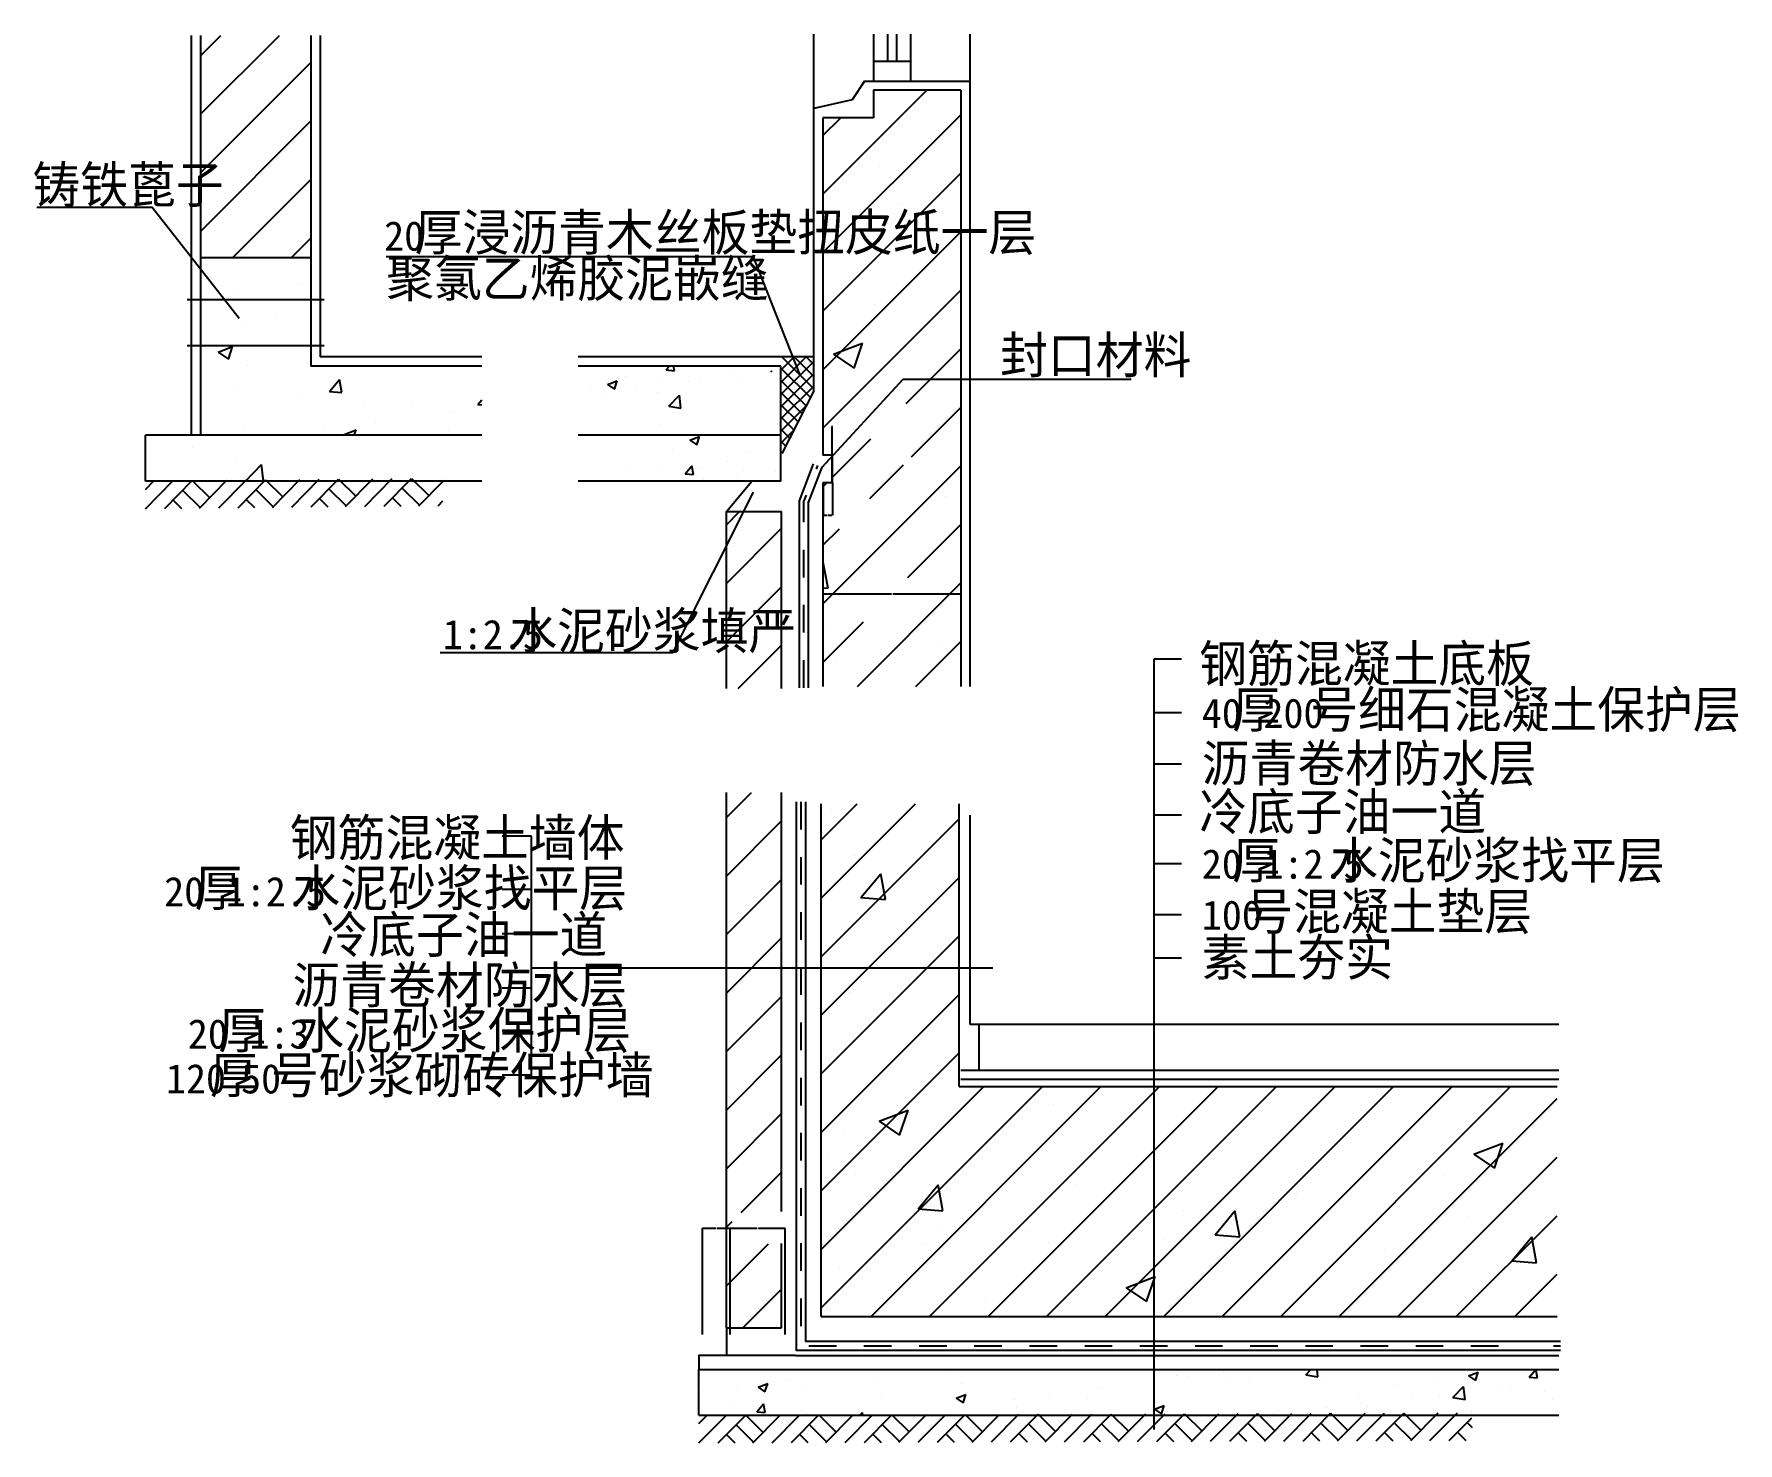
# Model space of a CAD drawing. Header units: metres. Extents: x 10698 to 15223, y 3768 to 8987.
# Drawn here: x 11376 to 15082, y 3768 to 6832 of the extents above; entities that cross this region are included whole.
import ezdxf

# ---------------------------------------------------------------- set-up
doc = ezdxf.new("R2010")
doc.units = ezdxf.units.M
for name, color, linetype in [('ZZ-1', 255, 'Continuous'), ('ZZ-11', 6, 'Continuous'), ('ZZ-2', 2, 'Continuous'), ('ZZ-3', 3, 'Continuous'), ('ZZ-5', 6, 'Continuous'), ('ZZ-6', 7, 'Continuous'), ('ZZ-7', 7, 'Continuous')]:
    doc.layers.add(name, color=color, linetype=linetype)
doc.dimstyles.get("Standard").update_dxf_attribs({"dimtxt": 2.5, "dimasz": 2.5, "dimexe": 1.25, "dimexo": 0.625, "dimtad": 1, "dimcen": 2.5, "dimazin": 3, "dimtfac": 1, "dimtmove": 0, "dimatfit": 3})

# ---------------------------------------------------------------- blocks, each defined once
blk = doc.blocks.new('X0')
for p, q in [((758.23, -811.44), (758.23, -811.44)), ((1298.39, -810.54), (1298.43, -810.57)), ((1298.43, -810.57), (1298.44, -810.54)), ((1360.24, -822.41), (1371.62, -810.54)), ((1386.92, -826.54), (1385.06, -810.54)), ((1846.3, -827.58), (1860.6, -810.54)), ((1864.23, -829.15), (1860.8, -810.54)), ((125.01, -847.01), (125.01, -847.01)), ((169.16, -849.21), (190.17, -841.14)), ((169.16, -849.21), (184.08, -859.27)), ((184.08, -859.27), (190.17, -841.14)), ((238.63, -832.05), (238.63, -832.05)), ((428.55, -835.99), (428.55, -835.99)), ((580.08, -816.79), (580.08, -816.79)), ((612.66, -840.54), (612.66, -840.54)), ((916.08, -850.8), (916.08, -850.8)), ((918.38, -818.21), (918.38, -818.21)), ((1078.52, -824.97), (1078.52, -824.97)), ((1105.54, -825.85), (1105.54, -825.85)), ((1180.65, -815.97), (1180.65, -815.97)), ((1193.63, -831.34), (1193.63, -831.34)), ((1238.67, -831.74), (1238.67, -831.74)), ((1360.24, -822.41), (1386.92, -826.54)), ((1398.82, -838.51), (1398.82, -838.51)), ((1558.96, -845.27), (1558.96, -845.27)), ((1650, -839.35), (1650, -839.35)), ((1680.41, -872.06), (1703.78, -847.71)), ((1707.09, -876.2), (1703.77, -847.71)), ((1714.64, -824.53), (1735.65, -816.46)), ((1714.64, -824.53), (1729.57, -834.59)), ((1719.11, -852.04), (1719.11, -852.04)), ((1729.57, -834.59), (1735.65, -816.46)), ((1783, -844.6), (1783, -844.6)), ((1805.39, -847.26), (1805.39, -847.26)), ((1846.3, -827.58), (1864.23, -829.15)), ((1858.1, -834.71), (1858.1, -834.71)), ((49.9, -856.9), (49.9, -856.9)), ((118.7, -879.61), (118.7, -879.61)), ((166.5, -902.63), (180.96, -885.39)), ((184.43, -904.2), (180.96, -885.39)), ((274.52, -857.11), (274.52, -857.11)), ((437.7, -870.57), (437.7, -870.57)), ((600.3, -873.23), (621.3, -865.17)), ((600.3, -873.23), (615.22, -883.3)), ((615.22, -883.3), (621.3, -865.17)), ((727.36, -875.64), (727.36, -875.64)), ((802.46, -865.75), (802.46, -865.75)), ((886.28, -873.04), (886.28, -873.04)), ((1031.44, -897.26), (1052.44, -889.2)), ((1037.81, -853.83), (1037.81, -853.83)), ((1046.36, -907.33), (1052.44, -889.2)), ((1475.05, -869.38), (1475.05, -869.38)), ((1479.91, -884.5), (1479.91, -884.5)), ((1593.53, -869.54), (1593.53, -869.54)), ((1651.36, -868.39), (1651.36, -868.39)), ((1680.41, -872.06), (1707.09, -876.2)), ((1879.26, -858.81), (1879.26, -858.81)), ((1896.85, -875.19), (1896.85, -875.19)), ((166.5, -902.63), (184.43, -904.2)), ((262.74, -900.6), (262.74, -900.6)), ((390.84, -910.54), (396.14, -904.22)), ((397.31, -910.54), (396.14, -904.22)), ((537.89, -900.59), (537.89, -900.59)), ((732.25, -894.16), (732.25, -894.16)), ((1031.44, -897.26), (1046.36, -907.32)), ((1300.09, -899.41), (1300.09, -899.41)), ((1344.01, -910.08), (1344.01, -910.08)), ((1404.81, -894.39), (1404.81, -894.39)), ((1495.54, -890.88), (1495.54, -890.88)), ((1721.89, -905.22), (1721.89, -905.22))]:
    blk.add_line(p, q)
blk = doc.blocks.new('X4')
for p, q in [((1497.02, 5188.11), (1702.44, 5393.54)), ((1497.02, 5315.39), (1575.16, 5393.54)), ((1519.08, 5380.79), (1519.08, 5380.79)), ((1497.02, 5060.83), (1797.02, 5360.83)), ((1570.18, 5281.74), (1570.18, 5281.74)), ((1497.02, 4933.56), (1797.02, 5233.56)), ((1583.13, 5189.88), (1626.52, 5241.58)), ((1636.93, 5185.17), (1626.52, 5241.58)), ((1583.13, 5189.88), (1636.92, 5185.17)), ((1497.02, 4806.28), (1797.02, 5106.28)), ((1623.18, 5070.7), (1623.18, 5070.7)), ((1746.15, 5046.76), (1746.15, 5046.76)), ((1497.02, 4679), (1797.02, 4979)), ((1559.24, 4982.14), (1559.24, 4982.14)), ((1497.02, 4551.72), (1797.02, 4851.72)), ((1497.02, 4297.16), (1978.29, 4778.44)), ((1497.02, 4424.44), (1851.01, 4778.44)), ((1605.57, 4278.44), (2105.57, 4778.44)), ((1732.85, 4278.44), (2232.85, 4778.44)), ((1860.13, 4278.44), (2360.13, 4778.44)), ((1987.41, 4278.44), (2487.41, 4778.44)), ((2114.69, 4278.44), (2614.69, 4778.44)), ((2241.97, 4278.44), (2741.97, 4778.44)), ((2369.25, 4278.44), (2869.25, 4778.44)), ((2496.53, 4278.44), (2996.53, 4778.44)), ((2623.81, 4278.44), (3097.79, 4752.42)), ((1622.89, 4703.45), (1685.9, 4727.64)), ((1667.66, 4673.25), (1685.91, 4727.63)), ((2002.89, 4740.15), (2002.89, 4740.15)), ((2035.04, 4721.42), (2035.04, 4721.42)), ((1548.3, 4682.53), (1548.3, 4682.53)), ((1622.89, 4703.45), (1667.65, 4673.25)), ((2916.3, 4631.37), (2979.32, 4655.56)), ((2961.07, 4601.17), (2979.32, 4655.55)), ((1510.17, 4631.32), (1510.17, 4631.32)), ((2751.09, 4278.44), (3097.79, 4625.14)), ((2916.3, 4631.37), (2961.07, 4601.17)), ((3077.91, 4614.62), (3077.91, 4614.62)), ((1570.89, 4586.87), (1570.89, 4586.87)), ((1708, 4512.9), (1751.39, 4564.61)), ((1761.8, 4508.19), (1751.39, 4564.61)), ((2051.33, 4566.57), (2051.33, 4566.57)), ((2852.61, 4584.95), (2852.61, 4584.95)), ((2921.49, 4571.39), (2921.49, 4571.39)), ((2531.77, 4546.27), (2531.77, 4546.27)), ((3012.21, 4525.97), (3012.21, 4525.97)), ((1708, 4512.9), (1761.8, 4508.2)), ((2284.21, 4510.12), (2284.21, 4510.12)), ((2353.54, 4456.43), (2396.93, 4508.13)), ((2407.34, 4451.72), (2396.93, 4508.13)), ((2459.4, 4508.02), (2459.4, 4508.02)), ((2878.37, 4278.44), (3097.79, 4497.86)), ((2903.63, 4496.55), (2903.63, 4496.55)), ((1760.65, 4465.98), (1760.65, 4465.98)), ((1943.35, 4465.25), (1943.35, 4465.25)), ((2353.54, 4456.43), (2407.33, 4451.72)), ((2999.07, 4399.95), (3042.46, 4451.66)), ((3052.87, 4395.24), (3042.46, 4451.65)), ((1718.05, 4435.59), (1718.05, 4435.59)), ((1991.95, 4440.54), (1991.95, 4440.54)), ((2241.09, 4445.68), (2241.09, 4445.68)), ((2721.53, 4425.38), (2721.53, 4425.38)), ((1537.35, 4382.93), (1537.35, 4382.93)), ((2378.76, 4406.46), (2378.76, 4406.46)), ((2999.07, 4399.95), (3052.87, 4395.24)), ((2160.1, 4341.09), (2223.12, 4365.28)), ((2160.1, 4341.09), (2204.87, 4310.89)), ((2204.87, 4310.89), (2223.12, 4365.28)), ((3005.64, 4278.44), (3097.79, 4370.58)), ((1853.89, 4316.36), (1853.89, 4316.36))]:
    blk.add_line(p, q)
blk = doc.blocks.new('X8')
for p, q in [((1290.92, 6000.25), (1319.66, 6028.99)), ((1290.92, 5872.97), (1410.92, 5992.97)), ((1290.92, 5745.69), (1410.92, 5865.69)), ((1316.64, 5644.13), (1410.92, 5738.41))]:
    blk.add_line(p, q)
blk = doc.blocks.new('170417072942748')
for p, q in [((1500.92, 6719.37), (1726.81, 6945.25)), ((1500.92, 6592.09), (1800.92, 6892.09)), ((1500.92, 6846.64), (1539.53, 6885.25)), ((1500.92, 6464.81), (1800.92, 6764.81)), ((1624.9, 6779.76), (1624.9, 6779.76)), ((1672.43, 6696.18), (1672.43, 6696.18)), ((1500.92, 6337.53), (1800.92, 6637.53)), ((1500.92, 6210.25), (1800.92, 6510.25)), ((1613.96, 6480.16), (1613.96, 6480.16)), ((1799.08, 6441.92), (1799.08, 6441.92)), ((1523.64, 6371.07), (1586.65, 6395.26)), ((1568.41, 6340.87), (1586.66, 6395.26)), ((1682.05, 6264.1), (1800.92, 6382.97)), ((1508.41, 6341.32), (1508.41, 6341.32)), ((1523.64, 6371.07), (1568.41, 6340.88)), ((1693.44, 6148.21), (1800.92, 6255.69)), ((1520.92, 6102.97), (1604.9, 6186.95)), ((1603.01, 6180.55), (1603.01, 6180.55)), ((1500.92, 5828.41), (1800.92, 6128.41)), ((1602.87, 6057.64), (1675.83, 6130.6)), ((1500.92, 6082.97), (1509.53, 6091.58)), ((1767.3, 6061.07), (1767.3, 6061.07)), ((1500.92, 5955.69), (1536.55, 5991.32)), ((1685.12, 5885.33), (1800.92, 6001.13)), ((1500.92, 5917.7), (1501.64, 5918.56)), ((1512.05, 5862.14), (1501.64, 5918.56)), ((1500.92, 5863.12), (1512.05, 5862.14)), ((1575.69, 5648.63), (1800.92, 5873.85)), ((1500.92, 5701.13), (1588.87, 5789.09)), ((1512.83, 5770.98), (1512.83, 5770.98)), ((1702.97, 5648.63), (1800.92, 5746.57)), ((1755.84, 5735.76), (1755.84, 5735.76)), ((1530.54, 5706.1), (1530.54, 5706.1))]:
    blk.add_line(p, q)
blk = doc.blocks.new('170417072125560')
for p, q in [((1290.82, 5363.75), (1345.35, 5418.29)), ((1290.82, 5236.47), (1410.82, 5356.47)), ((1290.82, 5109.19), (1410.82, 5229.19)), ((1290.82, 4981.92), (1410.82, 5101.92)), ((1290.82, 4854.64), (1410.82, 4974.64)), ((1290.82, 4727.36), (1410.82, 4847.36)), ((1290.82, 4600.08), (1410.82, 4720.08)), ((1322.75, 4504.73), (1410.82, 4592.8)), ((1290.82, 4472.8), (1303.32, 4485.3)), ((1290.82, 4345.52), (1382.13, 4436.83)), ((1326.27, 4253.69), (1410.82, 4338.24))]:
    blk.add_line(p, q)
blk = doc.blocks.new('X7')
for p, q in [((1159.82, 6336.99), (1166.76, 6345.25)), ((1159.82, 6336.99), (1177.75, 6335.42)), ((1177.76, 6335.42), (1175.94, 6345.25)), ((1032.5, 6305.1), (1053.5, 6313.16)), ((1032.5, 6305.1), (1047.42, 6295.03)), ((1047.43, 6295.03), (1053.51, 6313.16)), ((1072.47, 6323.26), (1072.47, 6323.26)), ((1148.93, 6317.47), (1148.93, 6317.47)), ((1208.43, 6311.3), (1208.43, 6311.3)), ((1232.61, 6316.49), (1232.61, 6316.49)), ((1300.46, 6336.67), (1300.46, 6336.67)), ((1316.9, 6318.45), (1316.9, 6318.45)), ((1387.16, 6332.66), (1389.46, 6335.4)), ((1389.71, 6334.1), (1389.47, 6335.4)), ((994.9, 6296.35), (994.9, 6296.35)), ((1019.71, 6286.45), (1019.71, 6286.45)), ((1094.81, 6296.34), (1094.81, 6296.34)), ((1141.94, 6288.42), (1141.94, 6288.42)), ((1165.33, 6258), (1188.7, 6282.35)), ((1192.02, 6253.86), (1188.7, 6282.35)), ((1165.33, 6258), (1192.01, 6253.86)), ((991.25, 6196.48), (991.25, 6196.48)), ((1145.28, 6217.6), (1145.28, 6217.6)), ((1211.57, 6184.31), (1232.58, 6192.38)), ((1226.5, 6174.25), (1232.58, 6192.38)), ((1174.19, 6163.19), (1174.19, 6163.19)), ((1211.57, 6184.31), (1226.49, 6174.25)), ((1334.34, 6156.42), (1334.34, 6156.42)), ((1077.3, 6129.66), (1077.3, 6129.66)), ((1141.64, 6117.73), (1141.64, 6117.73)), ((1201.45, 6111.33), (1215.91, 6128.57)), ((1219.38, 6109.76), (1215.91, 6128.57)), ((1237.45, 6122.89), (1237.45, 6122.89)), ((1293.17, 6136.94), (1293.17, 6136.94)), ((1328.4, 6117.56), (1328.4, 6117.56)), ((1397.59, 6116.13), (1397.59, 6116.13)), ((979.57, 6095.25), (980.51, 6095.62)), ((980.39, 6095.25), (980.51, 6095.62)), ((987.6, 6096.61), (987.6, 6096.61)), ((1201.45, 6111.33), (1219.38, 6109.76)), ((1240.05, 6099.59), (1240.05, 6099.59)), ((1315.15, 6109.48), (1315.15, 6109.48))]:
    blk.add_line(p, q)
blk = doc.blocks.new('X6')
for p, q in [((367.44, 6524.38), (367.44, 6524.38)), ((197.01, 6501.94), (197.01, 6501.94)), ((217.89, 6512.96), (217.89, 6512.96)), ((312.78, 6452.52), (312.78, 6452.52)), ((235.29, 6441.5), (235.29, 6441.5)), ((185.22, 6375.65), (216.73, 6387.75)), ((185.22, 6375.65), (207.61, 6360.55)), ((207.61, 6360.55), (216.73, 6387.75)), ((249.06, 6346.89), (249.06, 6346.89)), ((427.51, 6290.05), (449.21, 6315.9)), ((454.41, 6287.7), (449.21, 6315.9)), ((457.12, 6320.5), (457.12, 6320.5)), ((229.82, 6291.69), (229.82, 6291.69)), ((368.59, 6274.08), (368.59, 6274.08)), ((427.51, 6290.05), (454.41, 6287.7)), ((608.81, 6263.93), (608.81, 6263.93)), ((750.28, 6261.81), (759.01, 6272.22)), ((501.94, 6259.43), (501.94, 6259.43)), ((697.96, 6244.09), (697.96, 6244.09)), ((750.28, 6261.81), (759.01, 6261.05)), ((239.51, 6214.38), (239.51, 6214.38)), ((414.88, 6206.82), (414.88, 6206.82)), ((455.87, 6195.25), (485.34, 6206.57)), ((481.55, 6195.25), (485.34, 6206.57)), ((527.53, 6221.65), (527.53, 6221.65)), ((685.37, 6204.44), (685.37, 6204.44)), ((130.68, 6169.41), (130.68, 6169.41)), ((224.35, 6141.89), (224.35, 6141.89)), ((244.76, 6095.25), (279.64, 6131.61)), ((283.87, 6095.25), (279.64, 6131.6)), ((673.8, 6101.95), (673.8, 6101.95))]:
    blk.add_line(p, q)
blk = doc.blocks.new('X5')
for p, q in [((147.16, 6892.96), (318.6, 7064.4)), ((147.16, 7020.24), (191.32, 7064.4)), ((147.16, 6765.68), (387.16, 7005.68)), ((147.16, 6638.4), (387.16, 6878.4)), ((217.6, 6581.56), (387.16, 6751.12)), ((344.88, 6581.56), (387.16, 6623.84))]:
    blk.add_line(p, q)
blk = doc.blocks.new('X2')
for p, q in [((221.03, 2058.8), (274.06, 2111.84)), ((221.03, 2085.32), (247.54, 2111.84)), ((290.37, 2042.49), (221.03, 2111.84)), ((221.03, 2032.29), (290.37, 2101.64)), ((282.98, 2023.36), (221.03, 2085.32)), ((290.37, 2069.01), (247.54, 2111.84)), ((290.37, 2095.52), (274.06, 2111.84)), ((221.03, 2005.77), (290.37, 2075.12)), ((274.03, 2005.8), (221.03, 2058.8)), ((221.03, 1979.26), (290.37, 2048.6)), ((265.08, 1988.24), (221.03, 2032.29)), ((256.12, 1970.68), (221.03, 2005.77)), ((221.03, 1952.74), (273.97, 2005.68)), ((247.17, 1953.11), (221.03, 1979.26)), ((238.21, 1935.55), (221.03, 1952.74)), ((221.03, 1926.22), (246.39, 1951.59)), ((229.26, 1917.99), (221.03, 1926.22))]:
    blk.add_line(p, q)
blk = doc.blocks.new('*D2')
for p, q in [((13092.2, 5856.29), (13092.2, 5786.11)), ((13112.2, 5856.29), (13112.2, 5786.11)), ((13092.45, 5786.11), (13101.2, 5786.11)), ((13103.2, 5786.11), (13111.95, 5786.11))]:
    blk.add_line(p, q)
at = {"layer": 'Defpoints'}
for p in [(13092.2, 5856.29), (13112.2, 5856.29), (13092.2, 5786.11)]:
    blk.add_point(p, dxfattribs=at)
at = {"layer": 'ZZ-3', "insert": (13102.2, 5786.11), "char_height": 1, "attachment_point": 5}
blk.add_mtext('20', dxfattribs=at)
blk = doc.blocks.new('*D3')
for p, q in [((12889.86, 4004.48), (12889.86, 4235.05)), ((12890.11, 4235.05), (12948.36, 4235.05)), ((12951.36, 4235.05), (13009.61, 4235.05)), ((13009.86, 4004.48), (13009.86, 4235.05))]:
    blk.add_line(p, q)
at = {"layer": 'Defpoints'}
for p in [(12889.86, 4235.05), (12889.86, 4004.48), (13009.86, 4004.48)]:
    blk.add_point(p, dxfattribs=at)
at = {"layer": 'ZZ-3', "insert": (12949.86, 4235.05), "char_height": 1, "attachment_point": 5}
blk.add_mtext('120', dxfattribs=at)
blk = doc.blocks.new('*D4')
for p, q in [((12829.86, 4004.48), (12829.86, 4235.05)), ((12830.11, 4235.05), (12858.86, 4235.05)), ((12860.86, 4235.05), (12889.61, 4235.05)), ((12889.86, 4004.48), (12889.86, 4235.05))]:
    blk.add_line(p, q)
at = {"layer": 'Defpoints'}
for p in [(12829.86, 4235.05), (12829.86, 4004.48), (12889.86, 4004.48)]:
    blk.add_point(p, dxfattribs=at)
at = {"layer": 'ZZ-3', "insert": (12859.86, 4235.05), "char_height": 1, "attachment_point": 5}
blk.add_mtext('60', dxfattribs=at)
blk = doc.blocks.new('*D5')
for p, q in [((13092.25, 5581.83), (13092.25, 5614.7)), ((13092.5, 5614.7), (13240.75, 5614.7)), ((13243.75, 5614.7), (13392, 5614.7)), ((13392.25, 5581.83), (13392.25, 5614.7))]:
    blk.add_line(p, q)
at = {"layer": 'Defpoints'}
for p in [(13092.25, 5614.7), (13092.25, 5581.83), (13392.25, 5581.83)]:
    blk.add_point(p, dxfattribs=at)
at = {"layer": 'ZZ-3', "insert": (13242.25, 5614.7), "char_height": 1, "attachment_point": 5}
blk.add_mtext('300', dxfattribs=at)
blk = doc.blocks.new('*D6')
for p, q in [((13111.54, 5978.48), (13111.29, 5978.48)), ((13111.79, 5855.83), (13111.79, 5978.48)), ((13111.79, 5915.83), (13111.79, 5978.48)), ((13111.79, 5978.48), (13111.79, 5978.48)), ((13112.04, 5978.48), (13112.29, 5978.48))]:
    blk.add_line(p, q)
at = {"layer": 'Defpoints'}
for p in [(13111.79, 5978.48), (13111.79, 5915.83), (13111.79, 5855.83)]:
    blk.add_point(p, dxfattribs=at)
at = {"layer": 'ZZ-3', "insert": (13111.79, 5979.605), "char_height": 1, "attachment_point": 5}
blk.add_mtext('0', dxfattribs=at)

msp = doc.modelspace()

# ---------------------------------------------------------------- linework, layer by layer
at = {"layer": 'ZZ-1'}
for p, q in [((11738.03, 6829.11), (11738.03, 5959.96)), ((11978.03, 6829.11), (11978.03, 6109.96)), ((13391.79, 6709.96), (13201.79, 6709.96)), ((13201.79, 6709.96), (13201.79, 6649.96)), ((13391.79, 6709.96), (13391.79, 5413.34)), ((13091.79, 6649.96), (13091.79, 5916.29)), ((13201.79, 6649.96), (13091.79, 6649.96)), ((11738.03, 6346.27), (11978.03, 6346.27)), ((12349.88, 6109.96), (11978.03, 6109.96)), ((13000.25, 6109.96), (12559.31, 6109.96)), ((13000.25, 5859.96), (13000.25, 6109.96)), ((12349.88, 5959.96), (11618.03, 5959.96)), ((11618.03, 5859.96), (11618.03, 5959.96)), ((13000.25, 5959.96), (12559.31, 5959.96)), ((13111.79, 5916.29), (13091.79, 5916.29)), ((13111.79, 5916.29), (13111.79, 5856.29)), ((12349.88, 5859.96), (11618.03, 5859.96)), ((13000.25, 5859.96), (12559.31, 5859.96)), ((13091.79, 5856.29), (13091.79, 5413.34)), ((13111.79, 5856.29), (13091.79, 5856.29)), ((12881.79, 5408.84), (12881.79, 5793.7)), ((12881.79, 5793.7), (13001.79, 5793.7)), ((13001.79, 5408.84), (13001.79, 5793.7)), ((12881.69, 4018.4), (12881.69, 5183)), ((13001.69, 4271.59), (13001.69, 5183)), ((13087.89, 4043.15), (13087.89, 5158.25)), ((13387.89, 4543.15), (13387.89, 5158.25)), ((13387.89, 4543.15), (14688.66, 4543.15)), ((13001.69, 4018.4), (13001.69, 4202.24)), ((13087.89, 4043.15), (14688.66, 4043.15)), ((12881.69, 4018.4), (13001.69, 4018.4)), ((12821.79, 3928.4), (14692.56, 3928.4)), ((12821.79, 3828.4), (12821.79, 3928.4)), ((12821.79, 3828.4), (14692.56, 3828.4))]:
    msp.add_line(p, q, dxfattribs=at)
at = {"layer": 'ZZ-11'}
for points in [[(13040.5, 5410.62), (13040.5, 5817.33), (13071.48, 5897.83)], [(13077.49, 5885.61), (13080.81, 5894.24)], [(13060.5, 5410.62), (13060.5, 5813.62), (13090.14, 5890.65)], [(13050.5, 5770.62), (13050.5, 5815.48), (13055.94, 5829.61)], [(13050.5, 5650.62), (13050.5, 5710.62)], [(13050.5, 5530.62), (13050.5, 5590.62)], [(13050.5, 5410.62), (13050.5, 5470.62)], [(13033.6, 5162.5), (13033.6, 3969.83), (14695.66, 3969.83)], [(13043.6, 5162.5), (13043.6, 5102.5)], [(13053.6, 5162.5), (13053.6, 3989.83), (14695.66, 3989.83)], [(13043.6, 5042.5), (13043.6, 4982.5)], [(13043.6, 4922.5), (13043.6, 4862.5)], [(13043.6, 4802.5), (13043.6, 4742.5)], [(13043.6, 4682.5), (13043.6, 4622.5)], [(13043.6, 4562.5), (13043.6, 4502.5)], [(13043.6, 4442.5), (13043.6, 4382.5)], [(13043.6, 4322.5), (13043.6, 4262.5)], [(13043.6, 4202.5), (13043.6, 4142.5)], [(13043.6, 4082.5), (13043.6, 4022.5)], [(13060.94, 3979.83), (13120.94, 3979.83)], [(13180.94, 3979.83), (13240.94, 3979.83)], [(13300.94, 3979.83), (13360.94, 3979.83)], [(13420.94, 3979.83), (13480.94, 3979.83)], [(13540.94, 3979.83), (13600.94, 3979.83)], [(13660.94, 3979.83), (13720.94, 3979.83)], [(13780.94, 3979.83), (13840.94, 3979.83)], [(13900.94, 3979.83), (13960.94, 3979.83)], [(14020.94, 3979.83), (14080.94, 3979.83)], [(14140.94, 3979.83), (14200.94, 3979.83)], [(14260.94, 3979.83), (14320.94, 3979.83)], [(14380.94, 3979.83), (14440.94, 3979.83)], [(14500.94, 3979.83), (14560.94, 3979.83)], [(14680.94, 3979.83), (14695.66, 3979.83)]]:
    msp.add_lwpolyline(points, dxfattribs=at)
at = {"layer": 'ZZ-2'}
for p, q in [((13201.79, 6832.11), (13201.79, 6729.96)), ((13231.79, 6832.11), (13231.79, 6773.36)), ((13251.79, 6832.11), (13251.79, 6773.36)), ((13281.79, 6832.11), (13281.79, 6729.96)), ((13201.79, 6773.36), (13281.79, 6773.36))]:
    msp.add_line(p, q, dxfattribs=at)
at = {"layer": 'ZZ-3'}
for p, q in [((11709.18, 6254.59), (12006.89, 6254.59)), ((11709.18, 6154.59), (12006.89, 6154.59)), ((13811.94, 3797.69), (13811.94, 5473.38)), ((13811.94, 5473.38), (13871.21, 5473.38)), ((13811.94, 5356.67), (13871.21, 5356.67)), ((13811.94, 5245.51), (13871.21, 5245.51)), ((13811.94, 5134.35), (13871.21, 5134.35)), ((12457.77, 5087.62), (12394, 5087.62)), ((12457.77, 4565.13), (12457.77, 5087.62)), ((13811.94, 5028.75), (13871.21, 5028.75)), ((12457.77, 4972.2), (12394, 4972.2)), ((13811.94, 4917.6), (13871.21, 4917.6)), ((12457.77, 4875.15), (12394, 4875.15)), ((13811.94, 4823.11), (13871.21, 4823.11)), ((13461.08, 4800.81), (12457.77, 4800.81)), ((12457.77, 4757.11), (12394, 4757.11)), ((12457.77, 4665.3), (12394, 4665.3)), ((12457.77, 4568.25), (12394, 4568.25))]:
    msp.add_line(p, q, dxfattribs=at)
for points in [[(11822.27, 6213.93), (11632.87, 6455.25), (11381.92, 6455.25)], [(13042.22, 6090.19), (12940.72, 6348.03), (12141.67, 6348.03)], [(13090.14, 5890.65), (13266.51, 6081.83), (13762.2, 6081.83)], [(12939.63, 5835.62), (12764.44, 5486.21), (12259.21, 5486.21)]]:
    msp.add_lwpolyline(points, dxfattribs=at)
at = {"layer": 'ZZ-5'}
for p, q in [((11718.03, 5959.96), (11718.03, 6829.11)), ((11998.03, 6829.11), (11998.03, 6129.96)), ((13071.79, 6055.99), (13071.79, 6832.11)), ((13411.79, 5413.34), (13411.79, 6832.11)), ((13181.79, 6729.96), (13155.61, 6688.86)), ((13181.79, 6729.96), (13411.79, 6729.96)), ((13155.61, 6688.86), (13071.79, 6669.96)), ((12349.88, 6129.96), (11998.03, 6129.96)), ((13071.79, 6129.96), (12559.31, 6129.96)), ((13071.79, 6055.99), (13002.44, 5919.96)), ((13411.79, 4678.4), (13411.79, 5133.5)), ((14692.56, 4678.4), (13411.79, 4678.4)), ((13431.79, 4578.4), (13431.79, 4678.4))]:
    msp.add_line(p, q, dxfattribs=at)
at = {"layer": 'ZZ-7'}
for p, q in [((11618.22, 5841.97), (11636.03, 5860.15)), ((11618.65, 5799.97), (11678.03, 5860.59)), ((11660.65, 5800.4), (11720.03, 5861.02)), ((11720.03, 5861.02), (11757.91, 5823.91)), ((11735.65, 5801.18), (11795.02, 5861.8)), ((11777.65, 5801.61), (11837.02, 5862.23)), ((11819.64, 5802.05), (11879.02, 5862.67)), ((11879.02, 5862.67), (11916.9, 5825.56)), ((11894.64, 5802.83), (11954.01, 5863.44)), ((11936.64, 5803.26), (11996.01, 5863.88)), ((11978.63, 5803.7), (12038.01, 5864.31)), ((12038.01, 5864.31), (12075.9, 5827.2)), ((12053.63, 5804.47), (12113.01, 5865.09)), ((12095.63, 5804.91), (12155, 5865.53)), ((12137.63, 5805.34), (12197, 5865.96)), ((12197, 5865.96), (12234.89, 5828.85)), ((12212.62, 5806.12), (12264.75, 5859.34)), ((12881.79, 5793.7), (12936.76, 5859.96)), ((11678.46, 5818.59), (11696.65, 5800.78)), ((11699.25, 5839.8), (11737.13, 5802.7)), ((11837.46, 5820.23), (11855.64, 5802.42)), ((11858.24, 5841.45), (11896.12, 5804.34)), ((11996.45, 5821.88), (12014.63, 5804.07)), ((12017.23, 5843.1), (12055.11, 5805.99)), ((12155.44, 5823.53), (12173.62, 5805.72)), ((12176.22, 5844.74), (12214.11, 5807.63)), ((12254.62, 5806.55), (12265.18, 5817.34)), ((14692.56, 4578.4), (13391.79, 4578.4)), ((14692.56, 4558.4), (13391.79, 4558.4)), ((12881.69, 4018.4), (12881.69, 3958.4)), ((13031.79, 3958.4), (14692.56, 3958.4)), ((12821.85, 3810.4), (12839.79, 3828.46)), ((12821.98, 3768.4), (12881.79, 3828.59)), ((12863.98, 3768.53), (12923.79, 3828.72)), ((12923.79, 3828.72), (12961.41, 3791.34)), ((12938.98, 3768.77), (12998.79, 3828.96)), ((12980.98, 3768.9), (13040.79, 3829.09)), ((13022.98, 3769.04), (13082.79, 3829.23)), ((13082.79, 3829.23), (13120.41, 3791.84)), ((13097.98, 3769.27), (13157.79, 3829.46)), ((13139.98, 3769.41), (13199.79, 3829.6)), ((13181.98, 3769.54), (13241.79, 3829.73)), ((13241.79, 3829.73), (13279.41, 3792.35)), ((13256.98, 3769.78), (13316.79, 3829.97)), ((13298.98, 3769.91), (13358.79, 3830.1)), ((13340.98, 3770.04), (13400.79, 3830.23)), ((13400.79, 3830.23), (13438.41, 3792.85)), ((13415.98, 3770.28), (13475.79, 3830.47)), ((13457.98, 3770.41), (13517.79, 3830.6)), ((13499.98, 3770.55), (13559.79, 3830.74)), ((13559.79, 3830.74), (13597.41, 3793.35)), ((13574.98, 3770.78), (13634.79, 3830.97)), ((13616.98, 3770.92), (13676.79, 3831.11)), ((13658.98, 3771.05), (13718.79, 3831.24)), ((13718.79, 3831.24), (13756.4, 3793.86)), ((13733.98, 3771.29), (13793.79, 3831.48)), ((13775.98, 3771.42), (13835.79, 3831.61)), ((13817.98, 3771.55), (13877.79, 3831.74)), ((13877.79, 3831.74), (13915.4, 3794.36)), ((13892.97, 3771.79), (13952.78, 3831.98)), ((13934.97, 3771.92), (13994.78, 3832.11)), ((13976.97, 3772.06), (14036.78, 3832.25)), ((14036.78, 3832.25), (14074.4, 3794.86)), ((14051.97, 3772.29), (14111.78, 3832.48)), ((14093.97, 3772.43), (14153.78, 3832.62)), ((14135.97, 3772.56), (14195.78, 3832.75)), ((14195.78, 3832.75), (14233.4, 3795.37)), ((14210.97, 3772.8), (14270.78, 3832.99)), ((14252.97, 3772.93), (14312.78, 3833.12)), ((14294.97, 3773.06), (14354.78, 3833.25)), ((14354.78, 3833.25), (14392.4, 3795.87)), ((14369.97, 3773.3), (14429.78, 3833.49)), ((14411.97, 3773.43), (14471.78, 3833.62)), ((14453.97, 3773.57), (14503.34, 3823.25)), ((12881.92, 3786.59), (12899.98, 3768.65)), ((12902.86, 3807.66), (12940.47, 3770.28)), ((13040.92, 3787.09), (13058.98, 3769.15)), ((13061.86, 3808.16), (13099.47, 3770.78)), ((13199.92, 3787.6), (13217.98, 3769.65)), ((13220.85, 3808.66), (13258.47, 3771.28)), ((13358.92, 3788.1), (13376.98, 3770.16)), ((13379.85, 3809.17), (13417.47, 3771.78)), ((13517.92, 3788.6), (13535.98, 3770.66)), ((13538.85, 3809.67), (13576.47, 3772.29)), ((13676.92, 3789.11), (13694.98, 3771.16)), ((13697.85, 3810.17), (13735.47, 3772.79)), ((13835.92, 3789.61), (13853.98, 3771.67)), ((13856.85, 3810.68), (13894.47, 3773.29)), ((13994.92, 3790.11), (14012.97, 3772.17)), ((14015.85, 3811.18), (14053.47, 3773.8)), ((14153.92, 3790.62), (14171.97, 3772.67)), ((14174.85, 3811.68), (14212.47, 3774.3)), ((14312.92, 3791.12), (14330.97, 3773.18)), ((14333.85, 3812.19), (14371.47, 3774.8)), ((14471.91, 3791.62), (14489.97, 3773.68)), ((14492.85, 3812.69), (14503.41, 3802.2))]:
    msp.add_line(p, q, dxfattribs=at)
msp.add_lwpolyline([(13031.79, 3958.4), (12821.79, 3958.4), (12821.79, 3928.4)], dxfattribs=at)

# ---------------------------------------------------------------- block references
for name, p in [('X5', (11590.87, -235.29)), ('170417072942748', (11590.87, -235.29)), ('X6', (11590.87, -235.29)), ('X2', (12781.42, 4018.13)), ('X7', (11590.87, -235.29)), ('X8', (11590.87, -235.29)), ('170417072125560', (11590.87, -235.29)), ('X4', (11590.87, -235.29)), ('X0', (12781.42, 4738.94))]:
    msp.add_blockref(name, p, dxfattribs=at)

# ---------------------------------------------------------------- texts
at = {"layer": 'ZZ-6'}
for s, height, p in [('铸铁蓖子', 80, (11372.45, 6464.72)), ('厚浸沥青木丝板垫扭皮纸一层', 80, (12203.65, 6361.12)), ('20', 64, (12137.3, 6361.12)), ('聚氯乙烯胶泥嵌缝', 80, (12141.67, 6260.76)), ('封口材料', 80, (13477.05, 6094.37)), ('水泥砂浆填严', 80, (12409.68, 5494.44)), ('1:2.5', 64, (12264.84, 5494.44)), ('钢筋混凝土底板', 80, (13910.14, 5423.36)), ('号细石混凝土保护层', 80, (14151.64, 5323.32)), ('40', 64, (13915.7, 5323.32)), ('厚', 80, (13982.05, 5323.32)), ('200', 64, (14049.72, 5323.32)), ('沥青卷材防水层', 80, (13915.7, 5206.61)), ('冷底子油一道', 80, (13910.14, 5101.01)), ('钢筋混凝土墙体', 80, (11932.17, 5044.68)), ('厚', 80, (13982.05, 4995.41)), ('水泥砂浆找平层', 80, (14194.57, 4995.41)), ('20', 64, (13915.7, 4995.41)), ('1:2.5', 64, (14049.72, 4995.41)), ('厚', 80, (11725.24, 4935.41)), ('水泥砂浆找平层', 80, (11937.76, 4935.41)), ('20', 64, (11658.89, 4935.41)), ('1:2.5', 64, (11792.92, 4935.41)), ('号混凝土垫层', 80, (14010.3, 4884.25)), ('100', 64, (13915.7, 4884.25)), ('冷底子油一道', 80, (11998.57, 4833.86)), ('素土夯实', 80, (13915.7, 4784.21)), ('沥青卷材防水层', 80, (11937.92, 4724.35)), ('厚', 80, (11776.76, 4625.86)), ('水泥砂浆保护层', 80, (11946.35, 4625.86)), ('20', 64, (11710.41, 4625.86)), ('1:3', 64, (11844.44, 4625.86)), ('厚', 80, (11758.41, 4528.41)), ('号砂浆砌砖保护墙', 80, (11891.43, 4528.41)), ('120', 64, (11662.81, 4528.41)), ('50', 64, (11826.09, 4528.41))]:
    msp.add_text(s, height=height, dxfattribs=at).set_placement(p)

# ---------------------------------------------------------------- dimensions: what is measured, and where the dimension line sits
at = {"layer": 'ZZ-3'}
for base, p1, p2, picture, middle in [((13111.79, 5978.48), (13111.79, 5855.83), (13111.79, 5915.83), '*D6', (13111.79, 5979.605)), ((13092.2, 5786.11), (13092.2, 5856.29), (13112.2, 5856.29), '*D2', (13102.2, 5786.11)), ((13092.25, 5614.7), (13092.25, 5581.83), (13392.25, 5581.83), '*D5', (13242.25, 5614.7)), ((12829.86, 4235.05), (12829.86, 4004.48), (12889.86, 4004.48), '*D4', (12859.86, 4235.05)), ((12889.86, 4235.05), (12889.86, 4004.48), (13009.86, 4004.48), '*D3', (12949.86, 4235.05))]:
    dim = msp.add_linear_dim(base=base, p1=p1, p2=p2, dimstyle='Standard', dxfattribs=at)
    dim.commit()
    dim.dimension.update_dxf_attribs({"geometry": picture, "text_midpoint": middle})

doc.saveas('drawing.dxf')
